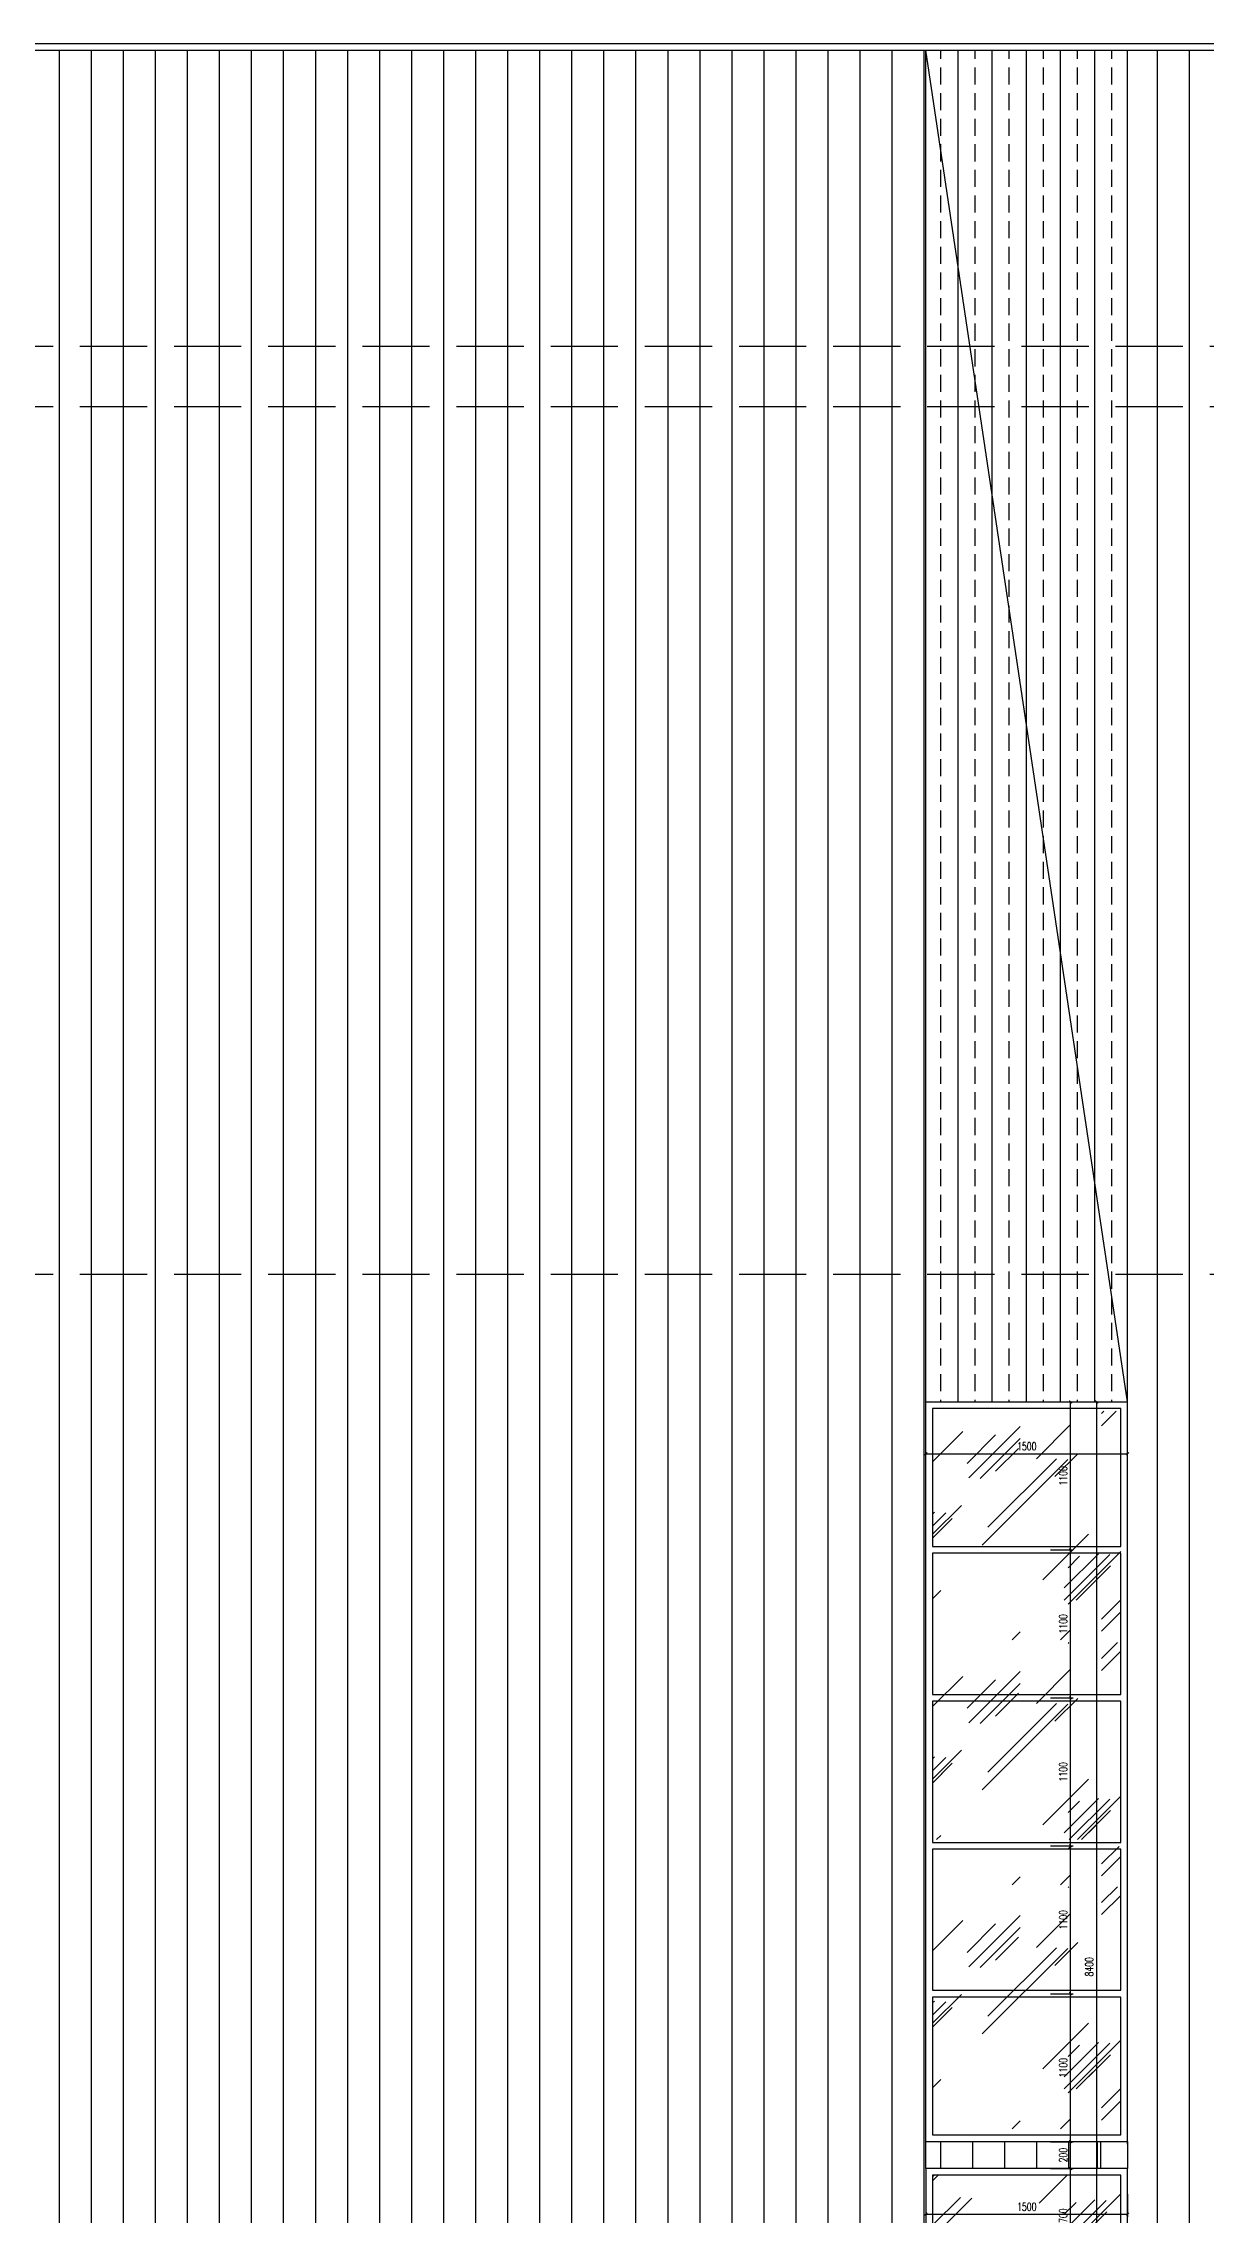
# Model space of a CAD drawing. Extents: x -2377130 to 293730, y -2 to 754590.
# Drawn here: x -220160 to -211520, y 519595 to 535737 of the extents above; entities that cross this region are included whole.
import ezdxf

# ---------------------------------------------------------------- set-up
doc = ezdxf.new("R2010")
doc.units = 0
doc.header["$LTSCALE"] = 1000
doc.header["$MEASUREMENT"] = 0
doc.linetypes.add('__DASH', pattern=[0.35, 0.25, -0.1])
doc.linetypes.add('DOTE', pattern=[2.42, 2, -0.2, 0.02, -0.2])
doc.layers.get('Defpoints').update_dxf_attribs({"color": 210})
for name, color, linetype in [('A-AXIS-DOTE', 14, 'DOTE'), ('A-HATCH-2', 251, 'Continuous'), ('A-LIN-V', 9, 'Continuous'), ('A-WINDOW', 140, 'Continuous'), ('A-门窗表显示尺寸', 160, 'Continuous'), ('AS-WALL', 40, 'Continuous')]:
    doc.layers.add(name, color=color, linetype=linetype)
doc.layers.add('A-WALL-HATCH', color=8, linetype='Continuous', lineweight=13)
doc.layers.add('A-加建区域', color=47, linetype='Continuous', plot=False)
doc.styles.add('_TCH_DIM_T3', font='SIMPLEX', dxfattribs={"width": 0.705882, "bigfont": 'GBCBIG'})
doc.styles.add('A-DIM_T3', font='SIMPLEX', dxfattribs={"width": 0.705882, "bigfont": 'GBCBIG'})
doc.dimstyles.new('_TCH_ARCH&&20', dxfattribs={"dimtxt": 59.5, "dimasz": 20, "dimexe": 20, "dimexo": 20, "dimgap": 25.25, "dimtad": 1, "dimdec": 0, "dimzin": 0, "dimdsep": 46, "dimtxsty": '_TCH_DIM_T3', "dimblk": 'ARCHTICK', "dimcen": 0.09, "dimclrt": 7, "dimazin": 2, "dimtfac": 1, "dimtdec": 0, "dimtix": 1, "dimtmove": 2, "dimatfit": 3, "dimfxl": 0, "dimtolj": 1, "dimtzin": 0, "dimarcsym": 0})
doc.dimstyles.new('A-DIM&&20', dxfattribs={"dimtxt": 59.5, "dimasz": 20, "dimexe": 20, "dimexo": 20, "dimgap": 25.25, "dimtad": 1, "dimdec": 0, "dimzin": 0, "dimdsep": 46, "dimtxsty": 'A-DIM_T3', "dimblk": 'ARCHTICK', "dimcen": 0.09, "dimclrt": 7, "dimazin": 2, "dimtfac": 1, "dimtdec": 0, "dimtix": 1, "dimtmove": 2, "dimatfit": 3, "dimfxl": 0, "dimtolj": 1, "dimtzin": 0, "dimarcsym": 0})

# ---------------------------------------------------------------- blocks, each defined once
blk = doc.blocks.new('_ArchTick')
at = {"color": 0, "linetype": 'ByBlock', "const_width": 0.4}
blk.add_lwpolyline([(-0.5, -0.5), (0.5, 0.5)], dxfattribs=at)
blk = doc.blocks.new('*D1173')
at = {"layer": 'A-门窗表显示尺寸', "color": 0, "lineweight": -2}
for p, q in [((-212673, 520137), (-212503, 520137)), ((-212523, 519937), (-212523, 520137)), ((-212673, 519937), (-212503, 519937))]:
    blk.add_line(p, q, dxfattribs=at)
at = {"layer": 'Defpoints', "color": 0}
for p in [(-212693, 520137), (-212523, 520137), (-212693, 519937)]:
    blk.add_point(p, dxfattribs=at)
at = {"layer": 'A-门窗表显示尺寸', "color": 0, "lineweight": -2, "xscale": 20, "yscale": 20, "zscale": 20}
for p, rotation in [((-212523, 520137), 90), ((-212523, 519937), 270)]:
    blk.add_blockref('_ArchTick', p, dxfattribs=dict(at, rotation=rotation))
at = {"layer": 'A-门窗表显示尺寸', "color": 7, "insert": (-212578, 520037), "char_height": 59.5, "attachment_point": 5, "rotation": 90, "style": '_TCH_DIM_T3'}
blk.add_mtext('\\A1;200', dxfattribs=at)
blk = doc.blocks.new('*D1174')
at = {"layer": 'A-门窗表显示尺寸', "color": 0, "lineweight": -2}
for p, q in [((-212673, 521237), (-212503, 521237)), ((-212523, 520137), (-212523, 521237)), ((-212673, 520137), (-212503, 520137))]:
    blk.add_line(p, q, dxfattribs=at)
at = {"layer": 'Defpoints', "color": 0}
for p in [(-212693, 521237), (-212523, 521237), (-212693, 520137)]:
    blk.add_point(p, dxfattribs=at)
at = {"layer": 'A-门窗表显示尺寸', "color": 0, "lineweight": -2, "xscale": 20, "yscale": 20, "zscale": 20}
for p, rotation in [((-212523, 521237), 90), ((-212523, 520137), 270)]:
    blk.add_blockref('_ArchTick', p, dxfattribs=dict(at, rotation=rotation))
at = {"layer": 'A-门窗表显示尺寸', "color": 7, "insert": (-212578, 520687), "char_height": 59.5, "attachment_point": 5, "rotation": 90, "style": '_TCH_DIM_T3'}
blk.add_mtext('\\A1;1100', dxfattribs=at)
blk = doc.blocks.new('*D1175')
at = {"layer": 'A-门窗表显示尺寸', "color": 0, "lineweight": -2}
for p, q in [((-212673, 522337), (-212503, 522337)), ((-212523, 521237), (-212523, 522337)), ((-212673, 521237), (-212503, 521237))]:
    blk.add_line(p, q, dxfattribs=at)
at = {"layer": 'Defpoints', "color": 0}
for p in [(-212693, 522337), (-212523, 522337), (-212693, 521237)]:
    blk.add_point(p, dxfattribs=at)
at = {"layer": 'A-门窗表显示尺寸', "color": 0, "lineweight": -2, "xscale": 20, "yscale": 20, "zscale": 20}
for p, rotation in [((-212523, 522337), 90), ((-212523, 521237), 270)]:
    blk.add_blockref('_ArchTick', p, dxfattribs=dict(at, rotation=rotation))
at = {"layer": 'A-门窗表显示尺寸', "color": 7, "insert": (-212578, 521787), "char_height": 59.5, "attachment_point": 5, "rotation": 90, "style": '_TCH_DIM_T3'}
blk.add_mtext('\\A1;1100', dxfattribs=at)
blk = doc.blocks.new('*D1176')
at = {"layer": 'A-门窗表显示尺寸', "color": 0, "lineweight": -2}
for p, q in [((-212673, 523437), (-212503, 523437)), ((-212523, 522337), (-212523, 523437)), ((-212673, 522337), (-212503, 522337))]:
    blk.add_line(p, q, dxfattribs=at)
at = {"layer": 'Defpoints', "color": 0}
for p in [(-212693, 523437), (-212523, 523437), (-212693, 522337)]:
    blk.add_point(p, dxfattribs=at)
at = {"layer": 'A-门窗表显示尺寸', "color": 0, "lineweight": -2, "xscale": 20, "yscale": 20, "zscale": 20}
for p, rotation in [((-212523, 523437), 90), ((-212523, 522337), 270)]:
    blk.add_blockref('_ArchTick', p, dxfattribs=dict(at, rotation=rotation))
at = {"layer": 'A-门窗表显示尺寸', "color": 7, "insert": (-212578, 522887), "char_height": 59.5, "attachment_point": 5, "rotation": 90, "style": '_TCH_DIM_T3'}
blk.add_mtext('\\A1;1100', dxfattribs=at)
blk = doc.blocks.new('*D1177')
at = {"layer": 'A-门窗表显示尺寸', "color": 0, "lineweight": -2}
for p, q in [((-212673, 524537), (-212503, 524537)), ((-212523, 523437), (-212523, 524537)), ((-212673, 523437), (-212503, 523437))]:
    blk.add_line(p, q, dxfattribs=at)
at = {"layer": 'Defpoints', "color": 0}
for p in [(-212693, 524537), (-212523, 524537), (-212693, 523437)]:
    blk.add_point(p, dxfattribs=at)
at = {"layer": 'A-门窗表显示尺寸', "color": 0, "lineweight": -2, "xscale": 20, "yscale": 20, "zscale": 20}
for p, rotation in [((-212523, 524537), 90), ((-212523, 523437), 270)]:
    blk.add_blockref('_ArchTick', p, dxfattribs=dict(at, rotation=rotation))
at = {"layer": 'A-门窗表显示尺寸', "color": 7, "insert": (-212578, 523987), "char_height": 59.5, "attachment_point": 5, "rotation": 90, "style": '_TCH_DIM_T3'}
blk.add_mtext('\\A1;1100', dxfattribs=at)
blk = doc.blocks.new('*D1178')
at = {"layer": 'A-门窗表显示尺寸', "color": 0, "lineweight": -2}
for p, q in [((-212673, 525637), (-212503, 525637)), ((-212523, 524537), (-212523, 525637)), ((-212673, 524537), (-212503, 524537))]:
    blk.add_line(p, q, dxfattribs=at)
at = {"layer": 'Defpoints', "color": 0}
for p in [(-212693, 525637), (-212523, 525637), (-212693, 524537)]:
    blk.add_point(p, dxfattribs=at)
at = {"layer": 'A-门窗表显示尺寸', "color": 0, "lineweight": -2, "xscale": 20, "yscale": 20, "zscale": 20}
for p, rotation in [((-212523, 525637), 90), ((-212523, 524537), 270)]:
    blk.add_blockref('_ArchTick', p, dxfattribs=dict(at, rotation=rotation))
at = {"layer": 'A-门窗表显示尺寸', "color": 7, "insert": (-212578, 525087), "char_height": 59.5, "attachment_point": 5, "rotation": 90, "style": '_TCH_DIM_T3'}
blk.add_mtext('\\A1;1100', dxfattribs=at)
blk = doc.blocks.new('*D1179')
at = {"layer": 'A-门窗表显示尺寸', "color": 0, "lineweight": -2}
for p, q in [((-212653, 525637), (-212309, 525637)), ((-212329, 517237), (-212329, 525637)), ((-212653, 517237), (-212309, 517237))]:
    blk.add_line(p, q, dxfattribs=at)
at = {"layer": 'Defpoints', "color": 0}
for p in [(-212673, 525637), (-212329, 525637), (-212673, 517237)]:
    blk.add_point(p, dxfattribs=at)
at = {"layer": 'A-门窗表显示尺寸', "color": 0, "lineweight": -2, "xscale": 20, "yscale": 20, "zscale": 20}
for p, rotation in [((-212329, 525637), 90), ((-212329, 517237), 270)]:
    blk.add_blockref('_ArchTick', p, dxfattribs=dict(at, rotation=rotation))
at = {"layer": 'A-门窗表显示尺寸', "color": 7, "insert": (-212384, 521437), "char_height": 59.5, "attachment_point": 5, "rotation": 90, "style": '_TCH_DIM_T3'}
blk.add_mtext('\\A1;8400', dxfattribs=at)
blk = doc.blocks.new('*D1180')
at = {"layer": 'A-门窗表显示尺寸', "color": 0, "lineweight": -2}
for p, q in [((-213599, 525103), (-213599, 525272)), ((-213599, 525252), (-212099, 525252)), ((-212099, 525103), (-212099, 525272))]:
    blk.add_line(p, q, dxfattribs=at)
at = {"layer": 'Defpoints', "color": 0}
for p in [(-212099, 525252), (-213599, 525083), (-212099, 525083)]:
    blk.add_point(p, dxfattribs=at)
at = {"layer": 'A-门窗表显示尺寸', "color": 0, "lineweight": -2, "xscale": 20, "yscale": 20, "zscale": 20, "rotation": 180}
blk.add_blockref('_ArchTick', (-213599, 525252), dxfattribs=at)
at = {"layer": 'A-门窗表显示尺寸', "color": 0, "lineweight": -2, "xscale": 20, "yscale": 20, "zscale": 20}
blk.add_blockref('_ArchTick', (-212099, 525252), dxfattribs=at)
at = {"layer": 'A-门窗表显示尺寸', "color": 7, "insert": (-212849, 525307), "char_height": 59.5, "attachment_point": 5, "style": 'A-DIM_T3'}
blk.add_mtext('\\A1;1500', dxfattribs=at)
blk = doc.blocks.new('*D1181')
at = {"layer": 'A-门窗表显示尺寸', "color": 0, "lineweight": -2}
for p, q in [((-212659, 519937), (-212503, 519937)), ((-212523, 519237), (-212523, 519937)), ((-212659, 519237), (-212503, 519237))]:
    blk.add_line(p, q, dxfattribs=at)
at = {"layer": 'Defpoints', "color": 0}
for p in [(-212679, 519937), (-212523, 519937), (-212679, 519237)]:
    blk.add_point(p, dxfattribs=at)
at = {"layer": 'A-门窗表显示尺寸', "color": 0, "lineweight": -2, "xscale": 20, "yscale": 20, "zscale": 20}
for p, rotation in [((-212523, 519937), 90), ((-212523, 519237), 270)]:
    blk.add_blockref('_ArchTick', p, dxfattribs=dict(at, rotation=rotation))
at = {"layer": 'A-门窗表显示尺寸', "color": 7, "insert": (-212578, 519587), "char_height": 59.5, "attachment_point": 5, "rotation": 90, "style": 'A-DIM_T3'}
blk.add_mtext('\\A1;700', dxfattribs=at)
blk = doc.blocks.new('*D1184')
at = {"layer": 'A-门窗表显示尺寸', "color": 0, "lineweight": -2}
for p, q in [((-213599, 519747), (-213599, 519578)), ((-212099, 519747), (-212099, 519578)), ((-213599, 519598), (-212099, 519598))]:
    blk.add_line(p, q, dxfattribs=at)
at = {"layer": 'Defpoints', "color": 0}
for p in [(-213599, 519767), (-212099, 519767), (-212099, 519598)]:
    blk.add_point(p, dxfattribs=at)
at = {"layer": 'A-门窗表显示尺寸', "color": 0, "lineweight": -2, "xscale": 20, "yscale": 20, "zscale": 20, "rotation": 180}
blk.add_blockref('_ArchTick', (-213599, 519598), dxfattribs=at)
at = {"layer": 'A-门窗表显示尺寸', "color": 0, "lineweight": -2, "xscale": 20, "yscale": 20, "zscale": 20}
blk.add_blockref('_ArchTick', (-212099, 519598), dxfattribs=at)
at = {"layer": 'A-门窗表显示尺寸', "color": 7, "insert": (-212849, 519653), "char_height": 59.5, "attachment_point": 5, "style": 'A-DIM_T3'}
blk.add_mtext('\\A1;1500', dxfattribs=at)

msp = doc.modelspace()

# ---------------------------------------------------------------- hatches: boundary and pattern name
at = {"layer": 'A-HATCH-2'}
h = msp.add_hatch(dxfattribs=at)
h.set_pattern_fill('ANSI31', color=8, scale=150, angle=45)
h.set_pattern_definition([(90, (1526491.07, -100), (-238.125, 0), [])])
h.paths.add_polyline_path([(-213599.3, 520137.5), (-212099.3, 520137.5), (-212099.3, 519937.5), (-213599.3, 519937.5)])
at = {"layer": 'A-WALL-HATCH'}
h = msp.add_hatch(dxfattribs=at)
h.set_pattern_fill('玻璃2', color=8, scale=100)
h.set_pattern_definition([(45, (4540361.1, 40), (0, 1527.35065), [600, -360, 600, -360, 240, -523.28157]), (45, (4540331.1, 70), (0, 1527.35065), [480, -600, 360, -360, 420, -463.28157]), (45, (4540331.1, 160), (0, 1527.35065), [360, -720, 240, -360, 540, -463.28157]), (45, (4540421.1, 70), (0, 1527.35065), [360, -720, 300, -1303.2815]), (45, (4540511.1, 160), (0, 1527.35065), [180, -900, 120, -1483.2815]), (45, (4540361.1, 310), (0, 1527.35065), [120, -900, 120, -480, 300, -763.28157]), (45, (4540901.1, 220), (0, 1527.35065), [600, -900, 720, -475.28157]), (45, (4540901.1, 130), (0, 1527.35065), [840, -600, 900, -355.28157]), (45, (4541051.1, 250), (0, -1697.05627), [600, -840, 480, -763.28157]), (45, (4540961.1, 430), (0, 1527.35065), [300, -1200, 360, -823.28157]), (45, (4541141.1, 340), (0, 1527.35065), [240, -1200, 240, -1003.2815])])
h.paths.add_polyline_path([(-213549.3, 523867.5), (-212149.3, 523867.5), (-212149.3, 525567.5), (-213549.3, 525567.5)])
h = msp.add_hatch(dxfattribs=at)
h.set_pattern_fill('玻璃2', color=8, scale=100)
h.set_pattern_definition([(45, (4540361.1, -1780), (0, 1527.35065), [600, -360, 600, -360, 240, -523.28157]), (45, (4540331.1, -1750), (0, 1527.35065), [480, -600, 360, -360, 420, -463.28157]), (45, (4540331.1, -1660), (0, 1527.35065), [360, -720, 240, -360, 540, -463.28157]), (45, (4540421.1, -1750), (0, 1527.35065), [360, -720, 300, -1303.2815]), (45, (4540511.1, -1660), (0, 1527.35065), [180, -900, 120, -1483.2815]), (45, (4540361.1, -1510), (0, 1527.35065), [120, -900, 120, -480, 300, -763.28157]), (45, (4540901.1, -1600), (0, 1527.35065), [600, -900, 720, -475.28157]), (45, (4540901.1, -1690), (0, 1527.35065), [840, -600, 900, -355.28157]), (45, (4541051.1, -1570), (0, -1697.05627), [600, -840, 480, -763.28157]), (45, (4540961.1, -1390), (0, 1527.35065), [300, -1200, 360, -823.28157]), (45, (4541141.1, -1480), (0, 1527.35065), [240, -1200, 240, -1003.2815])])
h.paths.add_polyline_path([(-212149.3, 522332.5), (-213549.3, 522332.5), (-213549.3, 522047.5), (-212149.3, 522047.5)])
h.paths.add_polyline_path([(-213549.3, 522382.5), (-212149.3, 522382.5), (-212149.3, 523847.5), (-213549.3, 523847.5)])
h = msp.add_hatch(dxfattribs=at)
h.set_pattern_fill('玻璃2', color=8, scale=100)
h.set_pattern_definition([(45, (4540361.1, -3595), (0, 1527.35065), [600, -360, 600, -360, 240, -523.28157]), (45, (4540331.1, -3565), (0, 1527.35065), [480, -600, 360, -360, 420, -463.28157]), (45, (4540331.1, -3475), (0, 1527.35065), [360, -720, 240, -360, 540, -463.28157]), (45, (4540421.1, -3565), (0, 1527.35065), [360, -720, 300, -1303.2815]), (45, (4540511.1, -3475), (0, 1527.35065), [180, -900, 120, -1483.2815]), (45, (4540361.1, -3325), (0, 1527.35065), [120, -900, 120, -480, 300, -763.28157]), (45, (4540901.1, -3415), (0, 1527.35065), [600, -900, 720, -475.28157]), (45, (4540901.1, -3505), (0, 1527.35065), [840, -600, 900, -355.28157]), (45, (4541051.1, -3385), (0, -1697.05627), [600, -840, 480, -763.28157]), (45, (4540961.1, -3205), (0, 1527.35065), [300, -1200, 360, -823.28157]), (45, (4541141.1, -3295), (0, 1527.35065), [240, -1200, 240, -1003.2815])])
h.paths.add_polyline_path([(-213549.3, 520232.5), (-212149.3, 520232.5), (-212149.3, 522032.5), (-213549.3, 522032.5)])
h = msp.add_hatch(dxfattribs=at)
h.set_pattern_fill('玻璃2', color=8, scale=100, angle=180)
h.set_pattern_definition([(45, (4694021.3, -5340), (0, 1527.35065), [600, -360, 600, -360, 240, -523.28157]), (45, (4693991.3, -5310), (0, 1527.35065), [480, -600, 360, -360, 420, -463.28157]), (45, (4693991.3, -5220), (0, 1527.35065), [360, -720, 240, -360, 540, -463.28157]), (45, (4694081.3, -5310), (0, 1527.35065), [360, -720, 300, -1303.2815]), (45, (4694171.3, -5220), (0, 1527.35065), [180, -900, 120, -1483.2815]), (45, (4694021.3, -5070), (0, 1527.35065), [120, -900, 120, -480, 300, -763.28157]), (45, (4694561.3, -5160), (0, 1527.35065), [600, -900, 720, -475.28157]), (45, (4694561.3, -5250), (0, 1527.35065), [840, -600, 900, -355.28157]), (45, (4694711.3, -5130), (0, -1697.05627), [600, -840, 480, -763.28157]), (45, (4694621.3, -4950), (0, 1527.35065), [300, -1200, 360, -823.28157]), (45, (4694801.3, -5040), (0, 1527.35065), [240, -1200, 240, -1003.2815])])
h.paths.add_polyline_path([(-213549.3, 519237.5), (-212149.3, 519237.5), (-212149.3, 519887.5), (-213549.3, 519887.5)])

# ---------------------------------------------------------------- linework, layer by layer
at = {"layer": 'A-AXIS-DOTE', "color": 8, "linetype": '__DASH', "ltscale": 2}
for p, q in [((-252788.4, 535737.5), (-54309.8, 535737.5)), ((-252788.4, 533487.5), (-54309.8, 533487.5)), ((-252788.4, 533037.5), (-54309.8, 533037.5))]:
    msp.add_line(p, q, dxfattribs=at)
at = {"layer": 'A-HATCH-2', "color": 8, "linetype": 'Continuous'}
for p, q in [((-220040.6, 517237.5), (-220040.6, 535687.5)), ((-219802.5, 517237.5), (-219802.5, 535687.5)), ((-219564.4, 517237.5), (-219564.4, 535687.5)), ((-219326.2, 517237.5), (-219326.2, 535687.5)), ((-219088.1, 517237.5), (-219088.1, 535687.5)), ((-218850, 517237.5), (-218850, 535687.5)), ((-218611.9, 517237.5), (-218611.9, 535687.5)), ((-218373.7, 517237.5), (-218373.7, 535687.5)), ((-218135.6, 517237.5), (-218135.6, 535687.5)), ((-217897.5, 517237.5), (-217897.5, 535687.5)), ((-217659.4, 517237.5), (-217659.4, 535687.5)), ((-217421.2, 517237.5), (-217421.2, 535687.5)), ((-217183.1, 517237.5), (-217183.1, 535687.5)), ((-216945, 517237.5), (-216945, 535687.5)), ((-216706.9, 517237.5), (-216706.9, 535687.5)), ((-216468.7, 517237.5), (-216468.7, 535687.5)), ((-216230.6, 517237.5), (-216230.6, 535687.5)), ((-215992.5, 517237.5), (-215992.5, 535687.5)), ((-215754.4, 517237.5), (-215754.4, 535687.5)), ((-215516.2, 517237.5), (-215516.2, 535687.5)), ((-215278.1, 517237.5), (-215278.1, 535687.5)), ((-215040, 517237.5), (-215040, 535687.5)), ((-214801.9, 517237.5), (-214801.9, 535687.5)), ((-214563.7, 517237.5), (-214563.7, 535687.5)), ((-214325.6, 517237.5), (-214325.6, 535687.5)), ((-214087.5, 517237.5), (-214087.5, 535687.5)), ((-213849.4, 517237.5), (-213849.4, 535687.5)), ((-213611.2, 517237.5), (-213611.2, 535687.5)), ((-213487, 535622.5), (-213487, 535687.5)), ((-213360, 525637.5), (-213360, 535687.5)), ((-213233, 535622.5), (-213233, 535687.5)), ((-213106, 525637.5), (-213106, 535687.5)), ((-212979, 535622.5), (-212979, 535687.5)), ((-212852, 525637.5), (-212852, 535687.5)), ((-212725, 535622.5), (-212725, 535687.5)), ((-212598, 525637.5), (-212598, 535687.5)), ((-212471, 535622.5), (-212471, 535687.5)), ((-212344, 525637.5), (-212344, 535687.5)), ((-212217, 535622.5), (-212217, 535687.5)), ((-211877, 517237.5), (-211877, 535687.5)), ((-211638.8, 517237.5), (-211638.8, 535687.5)), ((-213487, 535432), (-213487, 535559)), ((-213233, 535432), (-213233, 535559)), ((-212979, 535432), (-212979, 535559)), ((-212725, 535432), (-212725, 535559)), ((-212471, 535432), (-212471, 535559)), ((-212217, 535432), (-212217, 535559)), ((-213487, 535241.5), (-213487, 535368.5)), ((-213233, 535241.5), (-213233, 535368.5)), ((-212979, 535241.5), (-212979, 535368.5)), ((-212725, 535241.5), (-212725, 535368.5)), ((-212471, 535241.5), (-212471, 535368.5)), ((-212217, 535241.5), (-212217, 535368.5)), ((-213487, 535051), (-213487, 535178)), ((-213233, 535051), (-213233, 535178)), ((-212979, 535051), (-212979, 535178)), ((-212725, 535051), (-212725, 535178)), ((-212471, 535051), (-212471, 535178)), ((-212217, 535051), (-212217, 535178)), ((-213487, 534860.5), (-213487, 534987.5)), ((-213233, 534860.5), (-213233, 534987.5)), ((-212979, 534860.5), (-212979, 534987.5)), ((-212725, 534860.5), (-212725, 534987.5)), ((-212471, 534860.5), (-212471, 534987.5)), ((-212217, 534860.5), (-212217, 534987.5)), ((-213487, 534670), (-213487, 534797)), ((-213233, 534670), (-213233, 534797)), ((-212979, 534670), (-212979, 534797)), ((-212725, 534670), (-212725, 534797)), ((-212471, 534670), (-212471, 534797)), ((-212217, 534670), (-212217, 534797)), ((-213487, 534479.5), (-213487, 534606.5)), ((-213233, 534479.5), (-213233, 534606.5)), ((-212979, 534479.5), (-212979, 534606.5)), ((-212725, 534479.5), (-212725, 534606.5)), ((-212471, 534479.5), (-212471, 534606.5)), ((-212217, 534479.5), (-212217, 534606.5)), ((-213487, 534289), (-213487, 534416)), ((-213233, 534289), (-213233, 534416)), ((-212979, 534289), (-212979, 534416)), ((-212725, 534289), (-212725, 534416)), ((-212471, 534289), (-212471, 534416)), ((-212217, 534289), (-212217, 534416)), ((-213487, 534098.5), (-213487, 534225.5)), ((-213233, 534098.5), (-213233, 534225.5)), ((-212979, 534098.5), (-212979, 534225.5)), ((-212725, 534098.5), (-212725, 534225.5)), ((-212471, 534098.5), (-212471, 534225.5)), ((-212217, 534098.5), (-212217, 534225.5)), ((-213487, 533908), (-213487, 534035)), ((-213233, 533908), (-213233, 534035)), ((-212979, 533908), (-212979, 534035)), ((-212725, 533908), (-212725, 534035)), ((-212471, 533908), (-212471, 534035)), ((-212217, 533908), (-212217, 534035)), ((-213487, 533717.5), (-213487, 533844.5)), ((-213233, 533717.5), (-213233, 533844.5)), ((-212979, 533717.5), (-212979, 533844.5)), ((-212725, 533717.5), (-212725, 533844.5)), ((-212471, 533717.5), (-212471, 533844.5)), ((-212217, 533717.5), (-212217, 533844.5)), ((-213487, 533527), (-213487, 533654)), ((-213233, 533527), (-213233, 533654)), ((-212979, 533527), (-212979, 533654)), ((-212725, 533527), (-212725, 533654)), ((-212471, 533527), (-212471, 533654)), ((-212217, 533527), (-212217, 533654)), ((-213487, 533336.5), (-213487, 533463.5)), ((-213233, 533336.5), (-213233, 533463.5)), ((-212979, 533336.5), (-212979, 533463.5)), ((-212725, 533336.5), (-212725, 533463.5)), ((-212471, 533336.5), (-212471, 533463.5)), ((-212217, 533336.5), (-212217, 533463.5)), ((-213487, 533146), (-213487, 533273)), ((-213233, 533146), (-213233, 533273)), ((-212979, 533146), (-212979, 533273)), ((-212725, 533146), (-212725, 533273)), ((-212471, 533146), (-212471, 533273)), ((-212217, 533146), (-212217, 533273)), ((-213487, 532955.5), (-213487, 533082.5)), ((-213233, 532955.5), (-213233, 533082.5)), ((-212979, 532955.5), (-212979, 533082.5)), ((-212725, 532955.5), (-212725, 533082.5)), ((-212471, 532955.5), (-212471, 533082.5)), ((-212217, 532955.5), (-212217, 533082.5)), ((-213487, 532765), (-213487, 532892)), ((-213233, 532765), (-213233, 532892)), ((-212979, 532765), (-212979, 532892)), ((-212725, 532765), (-212725, 532892)), ((-212471, 532765), (-212471, 532892)), ((-212217, 532765), (-212217, 532892)), ((-213487, 532574.5), (-213487, 532701.5)), ((-213233, 532574.5), (-213233, 532701.5)), ((-212979, 532574.5), (-212979, 532701.5)), ((-212725, 532574.5), (-212725, 532701.5)), ((-212471, 532574.5), (-212471, 532701.5)), ((-212217, 532574.5), (-212217, 532701.5)), ((-213487, 532384), (-213487, 532511)), ((-213233, 532384), (-213233, 532511)), ((-212979, 532384), (-212979, 532511)), ((-212725, 532384), (-212725, 532511)), ((-212471, 532384), (-212471, 532511)), ((-212217, 532384), (-212217, 532511)), ((-213487, 532193.5), (-213487, 532320.5)), ((-213233, 532193.5), (-213233, 532320.5)), ((-212979, 532193.5), (-212979, 532320.5)), ((-212725, 532193.5), (-212725, 532320.5)), ((-212471, 532193.5), (-212471, 532320.5)), ((-212217, 532193.5), (-212217, 532320.5)), ((-213487, 532003), (-213487, 532130)), ((-213233, 532003), (-213233, 532130)), ((-212979, 532003), (-212979, 532130)), ((-212725, 532003), (-212725, 532130)), ((-212471, 532003), (-212471, 532130)), ((-212217, 532003), (-212217, 532130)), ((-213487, 531812.5), (-213487, 531939.5)), ((-213233, 531812.5), (-213233, 531939.5)), ((-212979, 531812.5), (-212979, 531939.5)), ((-212725, 531812.5), (-212725, 531939.5)), ((-212471, 531812.5), (-212471, 531939.5)), ((-212217, 531812.5), (-212217, 531939.5)), ((-213487, 531622), (-213487, 531749)), ((-213233, 531622), (-213233, 531749)), ((-212979, 531622), (-212979, 531749)), ((-212725, 531622), (-212725, 531749)), ((-212471, 531622), (-212471, 531749)), ((-212217, 531622), (-212217, 531749)), ((-213487, 531431.5), (-213487, 531558.5)), ((-213233, 531431.5), (-213233, 531558.5)), ((-212979, 531431.5), (-212979, 531558.5)), ((-212725, 531431.5), (-212725, 531558.5)), ((-212471, 531431.5), (-212471, 531558.5)), ((-212217, 531431.5), (-212217, 531558.5)), ((-213487, 531241), (-213487, 531368)), ((-213233, 531241), (-213233, 531368)), ((-212979, 531241), (-212979, 531368)), ((-212725, 531241), (-212725, 531368)), ((-212471, 531241), (-212471, 531368)), ((-212217, 531241), (-212217, 531368)), ((-213487, 531050.5), (-213487, 531177.5)), ((-213233, 531050.5), (-213233, 531177.5)), ((-212979, 531050.5), (-212979, 531177.5)), ((-212725, 531050.5), (-212725, 531177.5)), ((-212471, 531050.5), (-212471, 531177.5)), ((-212217, 531050.5), (-212217, 531177.5)), ((-213487, 530860), (-213487, 530987)), ((-213233, 530860), (-213233, 530987)), ((-212979, 530860), (-212979, 530987)), ((-212725, 530860), (-212725, 530987)), ((-212471, 530860), (-212471, 530987)), ((-212217, 530860), (-212217, 530987)), ((-213487, 530669.5), (-213487, 530796.5)), ((-213233, 530669.5), (-213233, 530796.5)), ((-212979, 530669.5), (-212979, 530796.5)), ((-212725, 530669.5), (-212725, 530796.5)), ((-212471, 530669.5), (-212471, 530796.5)), ((-212217, 530669.5), (-212217, 530796.5)), ((-213487, 530479), (-213487, 530606)), ((-213233, 530479), (-213233, 530606)), ((-212979, 530479), (-212979, 530606)), ((-212725, 530479), (-212725, 530606)), ((-212471, 530479), (-212471, 530606)), ((-212217, 530479), (-212217, 530606)), ((-213487, 530288.5), (-213487, 530415.5)), ((-213233, 530288.5), (-213233, 530415.5)), ((-212979, 530288.5), (-212979, 530415.5)), ((-212725, 530288.5), (-212725, 530415.5)), ((-212471, 530288.5), (-212471, 530415.5)), ((-212217, 530288.5), (-212217, 530415.5)), ((-213487, 530098), (-213487, 530225)), ((-213233, 530098), (-213233, 530225)), ((-212979, 530098), (-212979, 530225)), ((-212725, 530098), (-212725, 530225)), ((-212471, 530098), (-212471, 530225)), ((-212217, 530098), (-212217, 530225)), ((-213487, 529907.5), (-213487, 530034.5)), ((-213233, 529907.5), (-213233, 530034.5)), ((-212979, 529907.5), (-212979, 530034.5)), ((-212725, 529907.5), (-212725, 530034.5)), ((-212471, 529907.5), (-212471, 530034.5)), ((-212217, 529907.5), (-212217, 530034.5)), ((-213487, 529717), (-213487, 529844)), ((-213233, 529717), (-213233, 529844)), ((-212979, 529717), (-212979, 529844)), ((-212725, 529717), (-212725, 529844)), ((-212471, 529717), (-212471, 529844)), ((-212217, 529717), (-212217, 529844)), ((-213487, 529526.5), (-213487, 529653.5)), ((-213233, 529526.5), (-213233, 529653.5)), ((-212979, 529526.5), (-212979, 529653.5)), ((-212725, 529526.5), (-212725, 529653.5)), ((-212471, 529526.5), (-212471, 529653.5)), ((-212217, 529526.5), (-212217, 529653.5)), ((-213487, 529336), (-213487, 529463)), ((-213233, 529336), (-213233, 529463)), ((-212979, 529336), (-212979, 529463)), ((-212725, 529336), (-212725, 529463)), ((-212471, 529336), (-212471, 529463)), ((-212217, 529336), (-212217, 529463)), ((-213487, 529145.5), (-213487, 529272.5)), ((-213233, 529145.5), (-213233, 529272.5)), ((-212979, 529145.5), (-212979, 529272.5)), ((-212725, 529145.5), (-212725, 529272.5)), ((-212471, 529145.5), (-212471, 529272.5)), ((-212217, 529145.5), (-212217, 529272.5)), ((-213487, 528955), (-213487, 529082)), ((-213233, 528955), (-213233, 529082)), ((-212979, 528955), (-212979, 529082)), ((-212725, 528955), (-212725, 529082)), ((-212471, 528955), (-212471, 529082)), ((-212217, 528955), (-212217, 529082)), ((-213487, 528764.5), (-213487, 528891.5)), ((-213233, 528764.5), (-213233, 528891.5)), ((-212979, 528764.5), (-212979, 528891.5)), ((-212725, 528764.5), (-212725, 528891.5)), ((-212471, 528764.5), (-212471, 528891.5)), ((-212217, 528764.5), (-212217, 528891.5)), ((-213487, 528574), (-213487, 528701)), ((-213233, 528574), (-213233, 528701)), ((-212979, 528574), (-212979, 528701)), ((-212725, 528574), (-212725, 528701)), ((-212471, 528574), (-212471, 528701)), ((-212217, 528574), (-212217, 528701)), ((-213487, 528383.5), (-213487, 528510.5)), ((-213233, 528383.5), (-213233, 528510.5)), ((-212979, 528383.5), (-212979, 528510.5)), ((-212725, 528383.5), (-212725, 528510.5)), ((-212471, 528383.5), (-212471, 528510.5)), ((-212217, 528383.5), (-212217, 528510.5)), ((-213487, 528193), (-213487, 528320)), ((-213233, 528193), (-213233, 528320)), ((-212979, 528193), (-212979, 528320)), ((-212725, 528193), (-212725, 528320)), ((-212471, 528193), (-212471, 528320)), ((-212217, 528193), (-212217, 528320)), ((-213487, 528002.5), (-213487, 528129.5)), ((-213233, 528002.5), (-213233, 528129.5)), ((-212979, 528002.5), (-212979, 528129.5)), ((-212725, 528002.5), (-212725, 528129.5)), ((-212471, 528002.5), (-212471, 528129.5)), ((-212217, 528002.5), (-212217, 528129.5)), ((-213487, 527812), (-213487, 527939)), ((-213233, 527812), (-213233, 527939)), ((-212979, 527812), (-212979, 527939)), ((-212725, 527812), (-212725, 527939)), ((-212471, 527812), (-212471, 527939)), ((-212217, 527812), (-212217, 527939)), ((-213487, 527621.5), (-213487, 527748.5)), ((-213233, 527621.5), (-213233, 527748.5)), ((-212979, 527621.5), (-212979, 527748.5)), ((-212725, 527621.5), (-212725, 527748.5)), ((-212471, 527621.5), (-212471, 527748.5)), ((-212217, 527621.5), (-212217, 527748.5)), ((-213487, 527431), (-213487, 527558)), ((-213233, 527431), (-213233, 527558)), ((-212979, 527431), (-212979, 527558)), ((-212725, 527431), (-212725, 527558)), ((-212471, 527431), (-212471, 527558)), ((-212217, 527431), (-212217, 527558)), ((-213487, 527240.5), (-213487, 527367.5)), ((-213233, 527240.5), (-213233, 527367.5)), ((-212979, 527240.5), (-212979, 527367.5)), ((-212725, 527240.5), (-212725, 527367.5)), ((-212471, 527240.5), (-212471, 527367.5)), ((-212217, 527240.5), (-212217, 527367.5)), ((-213487, 527050), (-213487, 527177)), ((-213233, 527050), (-213233, 527177)), ((-212979, 527050), (-212979, 527177)), ((-212725, 527050), (-212725, 527177)), ((-212471, 527050), (-212471, 527177)), ((-212217, 527050), (-212217, 527177)), ((-213487, 526859.5), (-213487, 526986.5)), ((-213233, 526859.5), (-213233, 526986.5)), ((-212979, 526859.5), (-212979, 526986.5)), ((-212725, 526859.5), (-212725, 526986.5)), ((-212471, 526859.5), (-212471, 526986.5)), ((-212217, 526859.5), (-212217, 526986.5)), ((-213487, 526669), (-213487, 526796)), ((-213233, 526669), (-213233, 526796)), ((-212979, 526669), (-212979, 526796)), ((-212725, 526669), (-212725, 526796)), ((-212471, 526669), (-212471, 526796)), ((-212217, 526669), (-212217, 526796)), ((-213487, 526478.5), (-213487, 526605.5)), ((-213233, 526478.5), (-213233, 526605.5)), ((-212979, 526478.5), (-212979, 526605.5)), ((-212725, 526478.5), (-212725, 526605.5)), ((-212471, 526478.5), (-212471, 526605.5)), ((-212217, 526478.5), (-212217, 526605.5)), ((-213487, 526288), (-213487, 526415)), ((-213233, 526288), (-213233, 526415)), ((-212979, 526288), (-212979, 526415)), ((-212725, 526288), (-212725, 526415)), ((-212471, 526288), (-212471, 526415)), ((-212217, 526288), (-212217, 526415)), ((-213487, 526097.5), (-213487, 526224.5)), ((-213233, 526097.5), (-213233, 526224.5)), ((-212979, 526097.5), (-212979, 526224.5)), ((-212725, 526097.5), (-212725, 526224.5)), ((-212471, 526097.5), (-212471, 526224.5)), ((-212217, 526097.5), (-212217, 526224.5)), ((-213487, 525907), (-213487, 526034)), ((-213233, 525907), (-213233, 526034)), ((-212979, 525907), (-212979, 526034)), ((-212725, 525907), (-212725, 526034)), ((-212471, 525907), (-212471, 526034)), ((-212217, 525907), (-212217, 526034)), ((-213487, 525716.5), (-213487, 525843.5)), ((-213233, 525716.5), (-213233, 525843.5)), ((-212979, 525716.5), (-212979, 525843.5)), ((-212725, 525716.5), (-212725, 525843.5)), ((-212471, 525716.5), (-212471, 525843.5)), ((-212217, 525716.5), (-212217, 525843.5)), ((-213487, 525637.5), (-213487, 525653)), ((-213233, 525637.5), (-213233, 525653)), ((-212979, 525637.5), (-212979, 525653)), ((-212725, 525637.5), (-212725, 525653)), ((-212471, 525637.5), (-212471, 525653)), ((-212217, 525637.5), (-212217, 525653))]:
    msp.add_line(p, q, dxfattribs=at)
at = {"layer": 'A-LIN-V', "color": 8}
for p, q in [((-246199.3, 535737.5), (-60499.3, 535737.5)), ((-246199.3, 535687.5), (-60499.3, 535687.5)), ((-213599.3, 525637.5), (-213599.3, 535687.5)), ((-212099.3, 525637.5), (-212099.3, 535687.5)), ((-213599.3, 525637.5), (-212099.3, 525637.5)), ((-213599.3, 520137.5), (-212199.3, 520137.5))]:
    msp.add_line(p, q, dxfattribs=at)
at = {"layer": 'A-WALL-HATCH', "color": 8}
msp.add_line((-212323.3, 519937.5), (-212323.3, 520137.5), dxfattribs=at)
at = {"layer": 'A-WINDOW', "color": 8}
for p, q in [((-213599.3, 520117.5), (-213599.3, 525637.5)), ((-213599.3, 525637.5), (-212099.3, 525637.5)), ((-212099.3, 520117.5), (-212099.3, 525637.5)), ((-213599.3, 520137.5), (-212099.3, 520137.5))]:
    msp.add_line(p, q, dxfattribs=at)
for points in [[(-213549.3, 524562.5), (-212149.3, 524562.5), (-212149.3, 525587.5), (-213549.3, 525587.5)], [(-213549.3, 523462.5), (-212149.3, 523462.5), (-212149.3, 524512.5), (-213549.3, 524512.5)], [(-213549.3, 522362.5), (-212149.3, 522362.5), (-212149.3, 523412.5), (-213549.3, 523412.5)], [(-213549.3, 522312.5), (-213549.3, 521262.5), (-212149.3, 521262.5), (-212149.3, 522312.5)], [(-213549.3, 520187.5), (-212149.3, 520187.5), (-212149.3, 521212.5), (-213549.3, 521212.5)], [(-213599.3, 520137.5), (-212099.3, 520137.5), (-212099.3, 519937.5), (-213599.3, 519937.5)], [(-213599.3, 517237.5), (-212099.3, 517237.5), (-212099.3, 519937.5), (-213599.3, 519937.5)]]:
    msp.add_lwpolyline(points, close=True, dxfattribs=at)
msp.add_lwpolyline([(-212149.3, 519287.5), (-212149.3, 519887.5), (-213549.3, 519887.5), (-213549.3, 519287.5)], dxfattribs=at)
at = {"layer": 'A-加建区域', "color": 8, "linetype": '__DASH', "ltscale": 2}
msp.add_line((-252788.4, 526587.5), (-54309.8, 526587.5), dxfattribs=at)
at = {"layer": 'AS-WALL', "color": 8}
msp.add_line((-212099.3, 525637.5), (-213599.3, 535687.5), dxfattribs=at)

# ---------------------------------------------------------------- dimensions: what is measured, and where the dimension line sits
at = {"layer": 'A-门窗表显示尺寸', "color": 8}
for p1, p2, distance, dimstyle, picture, middle in [((-212693.3, 524537.5), (-212693.3, 525637.5), -170, '_TCH_ARCH&&20', '*D1178', (-212578.3, 525087.5)), ((-212673.3, 517237.5), (-212673.3, 525637.5), -344.3, '_TCH_ARCH&&20', '*D1179', (-212383.9, 521437.5)), ((-213599.3, 525082.5), (-212099.3, 525082.5), 169.5, 'A-DIM&&20', '*D1180', (-212849.3, 525307)), ((-212693.3, 523437.5), (-212693.3, 524537.5), -170, '_TCH_ARCH&&20', '*D1177', (-212578.3, 523987.5)), ((-212693.3, 522337.5), (-212693.3, 523437.5), -170, '_TCH_ARCH&&20', '*D1176', (-212578.3, 522887.5)), ((-212693.3, 521237.5), (-212693.3, 522337.5), -170, '_TCH_ARCH&&20', '*D1175', (-212578.3, 521787.5)), ((-212693.3, 520137.5), (-212693.3, 521237.5), -170, '_TCH_ARCH&&20', '*D1174', (-212578.3, 520687.5)), ((-212693.3, 519937.5), (-212693.3, 520137.5), -170, '_TCH_ARCH&&20', '*D1173', (-212578.3, 520037.5)), ((-212679.3, 519237.5), (-212679.3, 519937.5), -156.1, 'A-DIM&&20', '*D1181', (-212578.3, 519587.5)), ((-213599.3, 519767.5), (-212099.3, 519767.5), -169.5, 'A-DIM&&20', '*D1184', (-212849.3, 519653))]:
    dim = msp.add_aligned_dim(p1=p1, p2=p2, distance=distance, dimstyle=dimstyle, dxfattribs=at)
    dim.commit()
    dim.dimension.update_dxf_attribs({"geometry": picture, "text_midpoint": middle})

doc.saveas('drawing.dxf')
